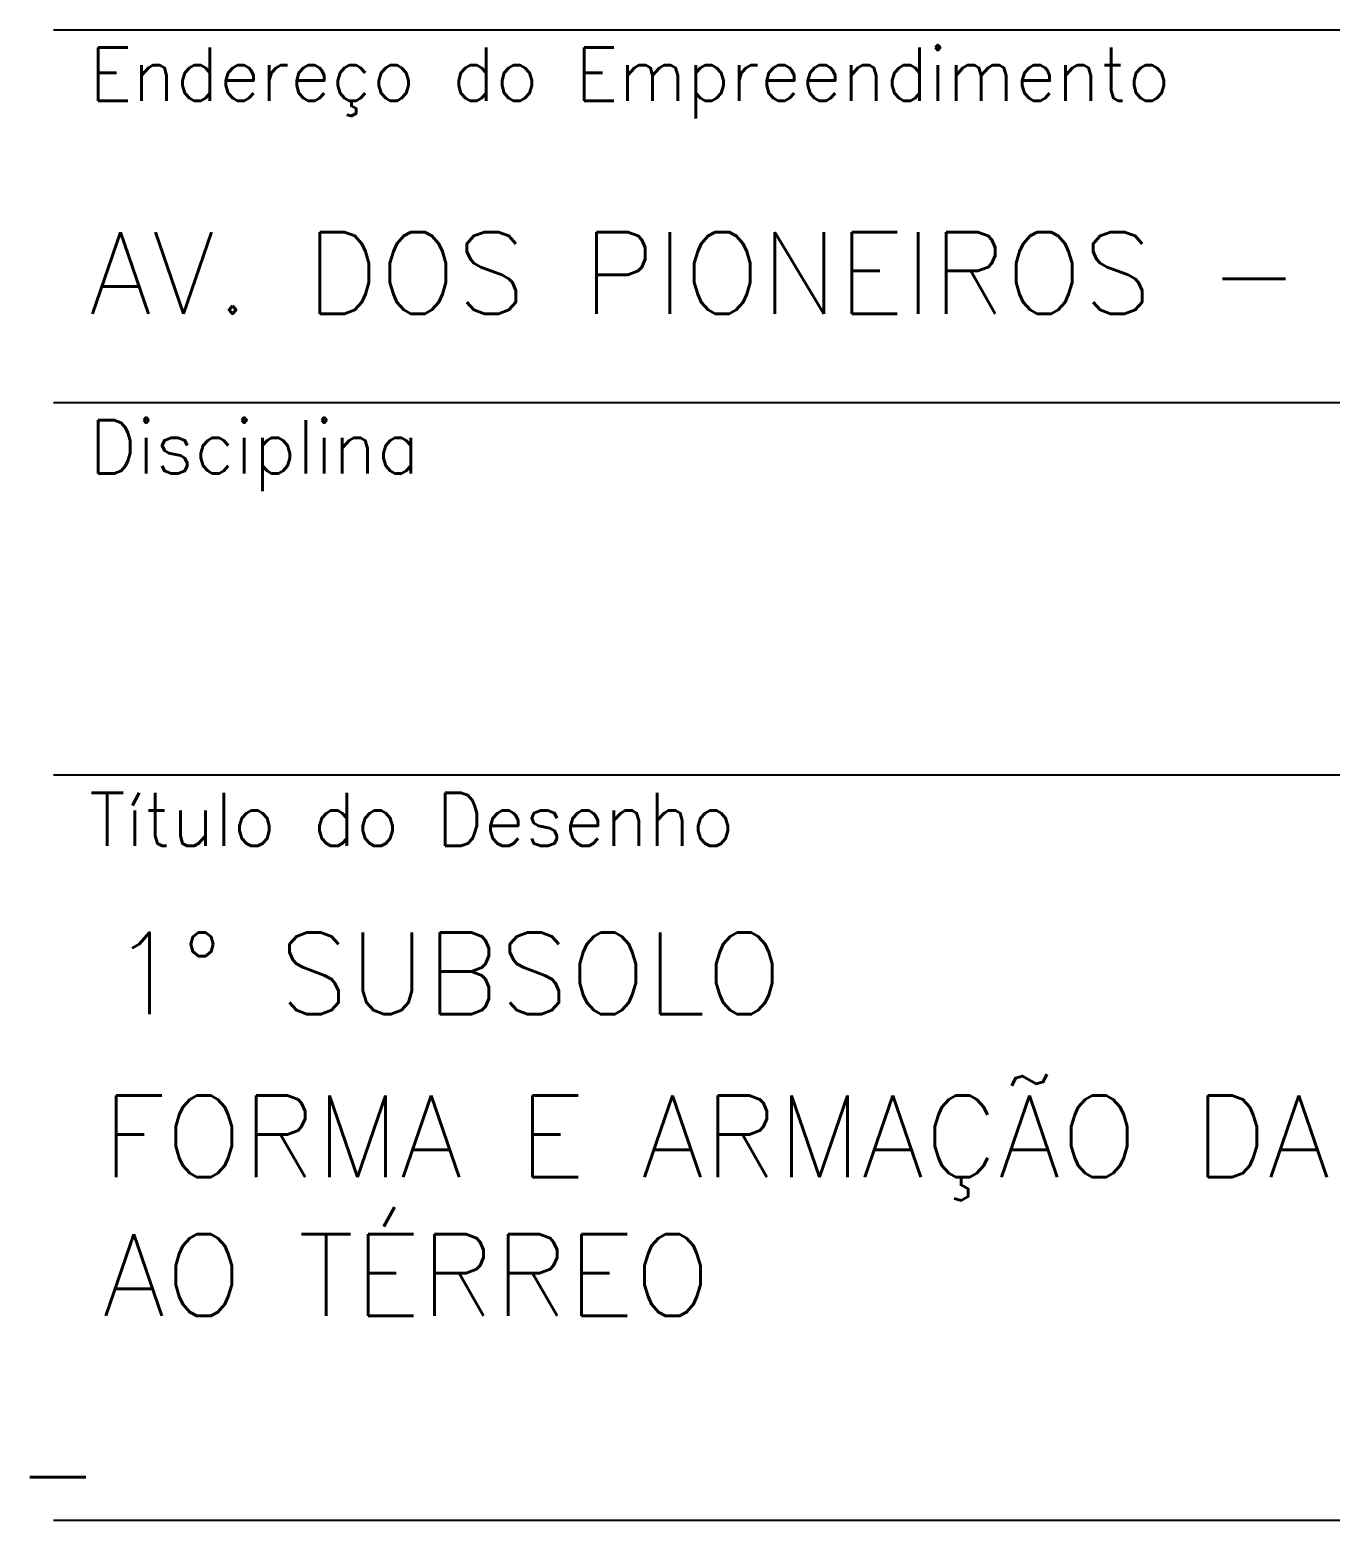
# Model space of a CAD drawing. Extents: x 0 to 119, y 0 to 84.
# Drawn here: x 101.333 to 104.997, y 5.43 to 9.63 of the extents above; entities that cross this region are included whole.
import ezdxf

# ---------------------------------------------------------------- set-up
doc = ezdxf.new("R2010")
doc.units = 0
doc.header["$LTSCALE"] = 100
doc.header["$MEASUREMENT"] = 0
doc.layers.add('2', color=2, linetype='CONTINUOUS')
doc.layers.add('4', color=4, linetype='CONTINUOUS')
doc.styles.get("Standard").update_dxf_attribs({"font": 'ROMANS.SHX'})

msp = doc.modelspace()

# ---------------------------------------------------------------- linework, layer by layer
at = {"layer": '2', "linetype": 'Continuous'}
for p, q in [((101.400081, 9.629962), (116.900081, 9.629962)), ((101.400081, 8.579962), (116.900081, 8.579962)), ((101.400081, 7.529962), (116.900081, 7.529962)), ((101.400081, 5.429962), (116.900081, 5.429962))]:
    msp.add_line(p, q, dxfattribs=at)

# ---------------------------------------------------------------- texts
for s, height, p in [('Endereço do Empreendimento', 0.15, (101.500081, 9.429962)), ('AV. DOS PIONEIROS - PAULÍNIA', 0.23, (101.500081, 8.829962)), ('Disciplina', 0.15, (101.500081, 8.379962)), ('Título do Desenho', 0.15, (101.500081, 7.329962))]:
    msp.add_text(s, height=height, dxfattribs=at).set_placement(p)
at = {"layer": '4', "linetype": 'Continuous'}
for s, p in [('1%%d SUBSOLO', (101.561964, 6.85584)), ('FORMA E ARMAÇÃO DA RAMPA 1 DO 1%%d SUBSOLO', (101.537188, 6.396695)), ('AO TÉRREO', (101.537188, 6.005695)), ('_', (101.333123, 5.573154))]:
    msp.add_text(s, height=0.23, dxfattribs=at).set_placement(p)

doc.saveas('drawing.dxf')
